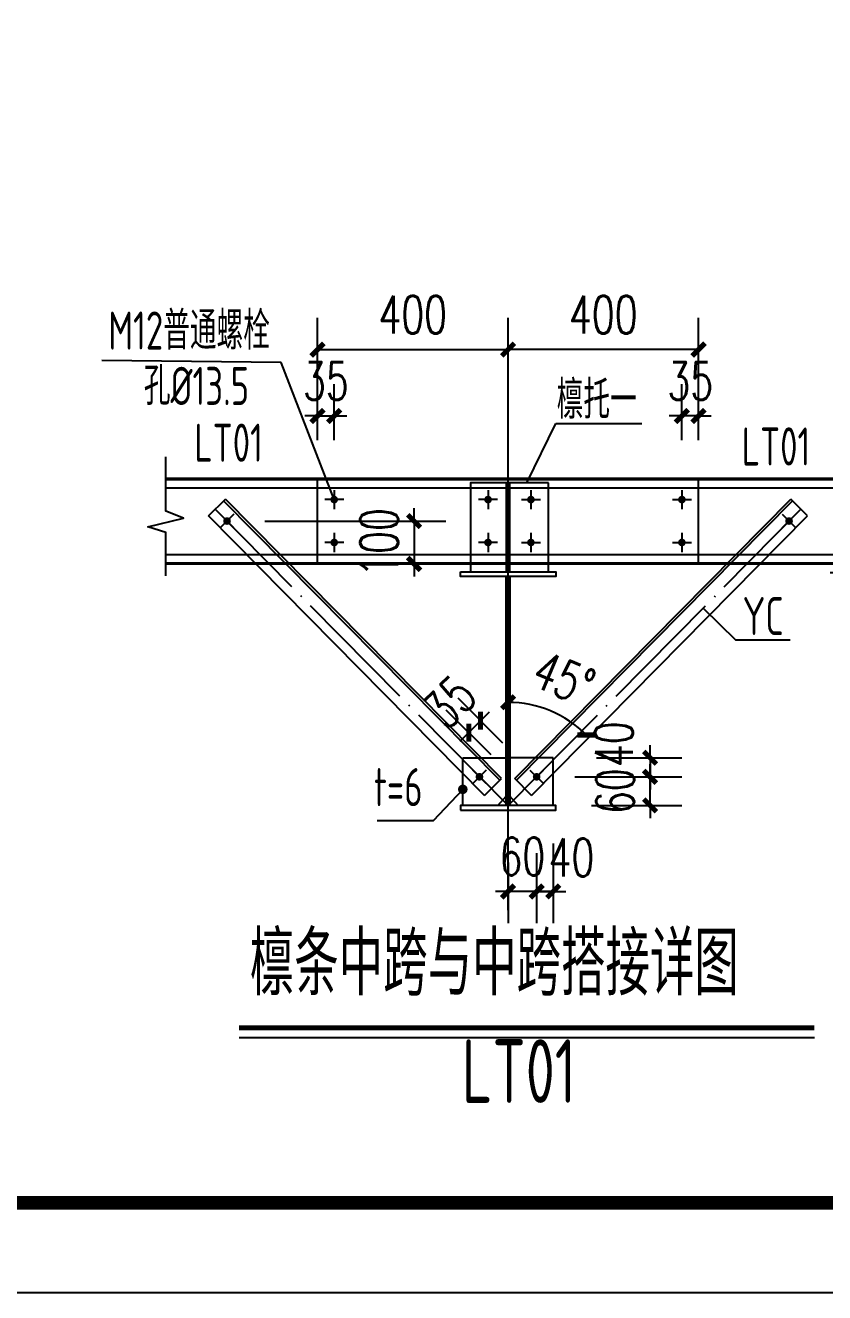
# Model space of a CAD drawing. Extents: x -33967 to 1773478, y -1022458 to -784650.
# Drawn here: x 1234456 to 1247042, y -1022458 to -1002516 of the extents above; entities that cross this region are included whole.
import ezdxf
from ezdxf.enums import TextEntityAlignment as Align

# ---------------------------------------------------------------- set-up
doc = ezdxf.new("R2010")
doc.units = 0
doc.header["$LTSCALE"] = 1000
doc.header["$MEASUREMENT"] = 0
doc.linetypes.add('DOTE', pattern=[2.42, 2, -0.2, 0.02, -0.2])
for name, color, linetype in [('AXIS', 3, 'Continuous'), ('BOLT', 251, 'Continuous'), ('DOTE', 1, 'DOTE'), ('GL', 150, 'Continuous'), ('Gwall', 42, 'Continuous'), ('LT', 27, 'Continuous'), ('NUM', 7, 'Continuous'), ('PUB_TITLE', 4, 'Continuous'), ('PZ', 202, 'Continuous'), ('TEXT', 7, 'Continuous'), ('THIN', 7, 'Continuous'), ('XG', 6, 'Continuous')]:
    doc.layers.add(name, color=color, linetype=linetype)
doc.styles.add('_TCH_DIM_T3', font='SIMPLEX', dxfattribs={"width": 0.705882, "bigfont": 'GBCBIG'})
doc.styles.add('TSSD_Label', font='tssdeng.shx', dxfattribs={"width": 0.7, "bigfont": 'hztxt.shx'})
doc.styles.add('TSSD_Norm', font='tssdeng.shx', dxfattribs={"bigfont": 'hztxt.shx'})
doc.dimstyles.new('TCH-200-1', dxfattribs={"dimtxt": 595, "dimasz": 200, "dimexe": 500, "dimexo": 600, "dimgap": 252.5, "dimtad": 1, "dimdec": 0, "dimzin": 0, "dimdsep": 46, "dimtxsty": '_TCH_DIM_T3', "dimblk": 'ARCHTICK', "dimcen": 0.09, "dimclrd": 3, "dimclre": 3, "dimclrt": 7, "dimazin": 2, "dimtfac": 1, "dimtdec": 0, "dimtix": 1, "dimtmove": 2, "dimatfit": 3, "dimfxl": 1, "dimtolj": 1, "dimtzin": 0, "dimarcsym": 0})
doc.dimstyles.new('TCH-200-5', dxfattribs={"dimtxt": 595, "dimasz": 200, "dimexe": 500, "dimexo": 600, "dimgap": 252.5, "dimtad": 1, "dimdec": 0, "dimlfac": 0.2, "dimzin": 0, "dimdsep": 46, "dimtxsty": '_TCH_DIM_T3', "dimblk": 'ARCHTICK', "dimcen": 0.09, "dimclrd": 124, "dimclre": 124, "dimclrt": 7, "dimazin": 2, "dimtfac": 1, "dimtdec": 0, "dimtix": 1, "dimtmove": 2, "dimatfit": 3, "dimfxl": 1, "dimtolj": 1, "dimtzin": 0, "dimarcsym": 0})

# ---------------------------------------------------------------- blocks, each defined once
blk = doc.blocks.new('_ArchTick')
at = {"color": 0, "linetype": 'ByBlock', "const_width": 0.4}
blk.add_lwpolyline([(-0.5, -0.5), (0.5, 0.5)], dxfattribs=at)
blk = doc.blocks.new('*D214')
at = {"layer": 'Defpoints', "color": 0, "transparency": 16777216}
for p in [(1239319, -1008663), (1239057, -1009641), (1239319, -1009641)]:
    blk.add_point(p, dxfattribs=at)
at = {"layer": 'GL', "color": 124, "lineweight": -2, "transparency": 16777216}
for p, q in [((1239057, -1009041), (1239057, -1008163)), ((1239319, -1009041), (1239319, -1008163)), ((1239057, -1008663), (1238857, -1008663)), ((1239057, -1008663), (1239319, -1008663)), ((1239319, -1008663), (1239519, -1008663))]:
    blk.add_line(p, q, dxfattribs=at)
at = {"layer": 'GL', "color": 124, "lineweight": -2, "transparency": 16777216, "xscale": 200, "yscale": 200, "zscale": 200}
blk.add_blockref('_ArchTick', (1239057, -1008663), dxfattribs=at)
at = {"layer": 'GL', "color": 124, "lineweight": -2, "transparency": 16777216, "xscale": 200, "yscale": 200, "zscale": 200, "rotation": 180}
blk.add_blockref('_ArchTick', (1239319, -1008663), dxfattribs=at)
at = {"layer": 'GL', "color": 7, "transparency": 16777216, "insert": (1239188, -1008113), "char_height": 595, "attachment_point": 5, "style": '_TCH_DIM_T3'}
blk.add_mtext('\\A1;35', dxfattribs=at)
blk = doc.blocks.new('*D215')
at = {"layer": 'Defpoints', "color": 0, "transparency": 16777216}
for p in [(1242057, -1007618), (1239057, -1009641), (1242057, -1009641)]:
    blk.add_point(p, dxfattribs=at)
at = {"layer": 'GL', "color": 124, "lineweight": -2, "transparency": 16777216}
for p, q in [((1239057, -1009041), (1239057, -1007118)), ((1242057, -1009041), (1242057, -1007118)), ((1239057, -1007618), (1242057, -1007618))]:
    blk.add_line(p, q, dxfattribs=at)
at = {"layer": 'GL', "color": 124, "lineweight": -2, "transparency": 16777216, "xscale": 200, "yscale": 200, "zscale": 200, "rotation": 180}
blk.add_blockref('_ArchTick', (1239057, -1007618), dxfattribs=at)
at = {"layer": 'GL', "color": 124, "lineweight": -2, "transparency": 16777216, "xscale": 200, "yscale": 200, "zscale": 200}
blk.add_blockref('_ArchTick', (1242057, -1007618), dxfattribs=at)
at = {"layer": 'GL', "color": 7, "transparency": 16777216, "insert": (1240557, -1007068), "char_height": 595, "attachment_point": 5, "style": '_TCH_DIM_T3'}
blk.add_mtext('\\A1;400', dxfattribs=at)
blk = doc.blocks.new('*D216')
at = {"layer": 'Defpoints', "color": 0, "transparency": 16777216}
for p in [(1241438, -1013644), (1242401, -1014235), (1242215, -1014421)]:
    blk.add_point(p, dxfattribs=at)
at = {"layer": 'GL', "color": 124, "lineweight": -2, "transparency": 16777216}
for p, q in [((1241976, -1013811), (1241270, -1013104)), ((1241791, -1013996), (1241084, -1013290)), ((1241624, -1013458), (1241438, -1013644)), ((1241624, -1013458), (1241765, -1013317)), ((1241438, -1013644), (1241297, -1013785))]:
    blk.add_line(p, q, dxfattribs=at)
at = {"layer": 'GL', "color": 124, "lineweight": -2, "transparency": 16777216, "xscale": 200, "yscale": 200, "zscale": 200}
for p, rotation in [((1241624, -1013458), 224.9999999999281), ((1241438, -1013644), 44.99999999992812)]:
    blk.add_blockref('_ArchTick', p, dxfattribs=dict(at, rotation=rotation))
at = {"layer": 'GL', "color": 7, "transparency": 16777216, "insert": (1241142, -1013162), "char_height": 595, "attachment_point": 5, "rotation": 45, "style": '_TCH_DIM_T3'}
blk.add_mtext('\\A1;35', dxfattribs=at)
blk = doc.blocks.new('*D217')
at = {"layer": 'Defpoints', "color": 0, "transparency": 16777216}
for p in [(1242769, -1014341), (1244293, -1014341), (1242769, -1014791)]:
    blk.add_point(p, dxfattribs=at)
at = {"layer": 'GL', "color": 124, "lineweight": -2, "transparency": 16777216}
for p, q in [((1244293, -1014341), (1244293, -1014141)), ((1243369, -1014341), (1244793, -1014341)), ((1244293, -1014791), (1244293, -1014341)), ((1243369, -1014791), (1244793, -1014791)), ((1244293, -1014791), (1244293, -1014991))]:
    blk.add_line(p, q, dxfattribs=at)
at = {"layer": 'GL', "color": 124, "lineweight": -2, "transparency": 16777216, "xscale": 200, "yscale": 200, "zscale": 200}
for p, rotation in [((1244293, -1014341), 270), ((1244293, -1014791), 90)]:
    blk.add_blockref('_ArchTick', p, dxfattribs=dict(at, rotation=rotation))
at = {"layer": 'GL', "color": 7, "transparency": 16777216, "insert": (1243743, -1014566), "char_height": 595, "attachment_point": 5, "rotation": 90, "style": '_TCH_DIM_T3'}
blk.add_mtext('\\A1;60', dxfattribs=at)
blk = doc.blocks.new('*D218')
at = {"layer": 'Defpoints', "color": 0, "transparency": 16777216}
for p in [(1242507, -1014941), (1242057, -1015091), (1242057, -1016145)]:
    blk.add_point(p, dxfattribs=at)
at = {"layer": 'GL', "color": 124, "lineweight": -2, "transparency": 16777216}
for p, q in [((1242507, -1015541), (1242507, -1016645)), ((1242057, -1015691), (1242057, -1016645)), ((1242057, -1016145), (1241857, -1016145)), ((1242507, -1016145), (1242057, -1016145)), ((1242507, -1016145), (1242707, -1016145))]:
    blk.add_line(p, q, dxfattribs=at)
at = {"layer": 'GL', "color": 124, "lineweight": -2, "transparency": 16777216, "xscale": 200, "yscale": 200, "zscale": 200}
blk.add_blockref('_ArchTick', (1242057, -1016145), dxfattribs=at)
at = {"layer": 'GL', "color": 124, "lineweight": -2, "transparency": 16777216, "xscale": 200, "yscale": 200, "zscale": 200, "rotation": 180}
blk.add_blockref('_ArchTick', (1242507, -1016145), dxfattribs=at)
at = {"layer": 'GL', "color": 7, "transparency": 16777216, "insert": (1242282, -1015595), "char_height": 595, "attachment_point": 5, "style": '_TCH_DIM_T3'}
blk.add_mtext('\\A1;60', dxfattribs=at)
blk = doc.blocks.new('*D219')
at = {"layer": 'Defpoints', "color": 0, "transparency": 16777216}
for p in [(1242769, -1014791), (1242507, -1014941), (1242507, -1016145)]:
    blk.add_point(p, dxfattribs=at)
at = {"layer": 'GL', "color": 124, "lineweight": -2, "transparency": 16777216}
for p, q in [((1242769, -1015391), (1242769, -1016645)), ((1242507, -1015541), (1242507, -1016645)), ((1242507, -1016145), (1242307, -1016145)), ((1242769, -1016145), (1242507, -1016145)), ((1242769, -1016145), (1242969, -1016145))]:
    blk.add_line(p, q, dxfattribs=at)
at = {"layer": 'GL', "color": 124, "lineweight": -2, "transparency": 16777216, "xscale": 200, "yscale": 200, "zscale": 200}
blk.add_blockref('_ArchTick', (1242507, -1016145), dxfattribs=at)
at = {"layer": 'GL', "color": 124, "lineweight": -2, "transparency": 16777216, "xscale": 200, "yscale": 200, "zscale": 200, "rotation": 180}
blk.add_blockref('_ArchTick', (1242769, -1016145), dxfattribs=at)
at = {"layer": 'GL', "color": 7, "transparency": 16777216, "insert": (1243055, -1015610), "char_height": 595, "attachment_point": 5, "style": '_TCH_DIM_T3'}
blk.add_mtext('\\A1;40', dxfattribs=at)
blk = doc.blocks.new('*D189')
at = {"layer": 'Defpoints', "color": 0, "transparency": 16777216}
for p in [(1242848, -1014041), (1242507, -1014341), (1244293, -1014341)]:
    blk.add_point(p, dxfattribs=at)
at = {"layer": 'GL', "color": 124, "lineweight": -2, "transparency": 16777216}
for p, q in [((1244293, -1014041), (1244293, -1013841)), ((1243448, -1014041), (1244793, -1014041)), ((1244293, -1014041), (1244293, -1014341)), ((1243107, -1014341), (1244793, -1014341)), ((1244293, -1014341), (1244293, -1014541))]:
    blk.add_line(p, q, dxfattribs=at)
at = {"layer": 'GL', "color": 124, "lineweight": -2, "transparency": 16777216, "xscale": 200, "yscale": 200, "zscale": 200}
for p, rotation in [((1244293, -1014041), 270), ((1244293, -1014341), 90)]:
    blk.add_blockref('_ArchTick', p, dxfattribs=dict(at, rotation=rotation))
at = {"layer": 'GL', "color": 7, "transparency": 16777216, "insert": (1243724, -1013828), "char_height": 595, "attachment_point": 5, "rotation": 90, "style": '_TCH_DIM_T3'}
blk.add_mtext('\\A1;40', dxfattribs=at)
blk = doc.blocks.new('*D190')
at = {"layer": 'Defpoints', "color": 0, "transparency": 16777216}
for p in [(1244794, -1008663), (1244794, -1009641), (1245057, -1009641)]:
    blk.add_point(p, dxfattribs=at)
at = {"layer": 'GL', "color": 124, "lineweight": -2, "transparency": 16777216}
for p, q in [((1244794, -1009041), (1244794, -1008163)), ((1245057, -1009041), (1245057, -1008163)), ((1244794, -1008663), (1244594, -1008663)), ((1245057, -1008663), (1244794, -1008663)), ((1245057, -1008663), (1245257, -1008663))]:
    blk.add_line(p, q, dxfattribs=at)
at = {"layer": 'GL', "color": 124, "lineweight": -2, "transparency": 16777216, "xscale": 200, "yscale": 200, "zscale": 200}
blk.add_blockref('_ArchTick', (1244794, -1008663), dxfattribs=at)
at = {"layer": 'GL', "color": 124, "lineweight": -2, "transparency": 16777216, "xscale": 200, "yscale": 200, "zscale": 200, "rotation": 180}
blk.add_blockref('_ArchTick', (1245057, -1008663), dxfattribs=at)
at = {"layer": 'GL', "color": 7, "transparency": 16777216, "insert": (1244926, -1008113), "char_height": 595, "attachment_point": 5, "style": '_TCH_DIM_T3'}
blk.add_mtext('\\A1;35', dxfattribs=at)
blk = doc.blocks.new('*D191')
at = {"layer": 'Defpoints', "color": 0, "transparency": 16777216}
for p in [(1242057, -1007618), (1242057, -1009641), (1245057, -1009641)]:
    blk.add_point(p, dxfattribs=at)
at = {"layer": 'GL', "color": 124, "lineweight": -2, "transparency": 16777216}
for p, q in [((1242057, -1009041), (1242057, -1007118)), ((1245057, -1009041), (1245057, -1007118)), ((1245057, -1007618), (1242057, -1007618))]:
    blk.add_line(p, q, dxfattribs=at)
at = {"layer": 'GL', "color": 124, "lineweight": -2, "transparency": 16777216, "xscale": 200, "yscale": 200, "zscale": 200, "rotation": 180}
blk.add_blockref('_ArchTick', (1242057, -1007618), dxfattribs=at)
at = {"layer": 'GL', "color": 124, "lineweight": -2, "transparency": 16777216, "xscale": 200, "yscale": 200, "zscale": 200}
blk.add_blockref('_ArchTick', (1245057, -1007618), dxfattribs=at)
at = {"layer": 'GL', "color": 7, "transparency": 16777216, "insert": (1243557, -1007068), "char_height": 595, "attachment_point": 5, "style": '_TCH_DIM_T3'}
blk.add_mtext('\\A1;400', dxfattribs=at)
blk = doc.blocks.new('*D192')
at = {"color": 3, "lineweight": -2, "transparency": 16777216}
blk.add_arc((1242057, -1014904), 1735, 44.7416, 90, dxfattribs=at)
at = {"layer": 'Defpoints', "color": 0, "transparency": 16777216}
for p in [(1242057, -1007628), (1246667, -1010335), (1242929, -1013404), (1242057, -1014904), (1242057, -1016643)]:
    blk.add_point(p, dxfattribs=at)
at = {"color": 3, "lineweight": -2, "transparency": 16777216, "xscale": 200, "yscale": 200, "zscale": 200}
for p, rotation in [((1242057, -1013169), 180.0000000000013), ((1243289, -1013683), 314.7415699017229)]:
    blk.add_blockref('_ArchTick', p, dxfattribs=dict(at, rotation=rotation))
at = {"color": 7, "transparency": 16777216, "insert": (1242936, -1012795), "char_height": 595, "attachment_point": 5, "rotation": 337.3708, "style": '_TCH_DIM_T3'}
blk.add_mtext('\\A1;45°', dxfattribs=at)
blk = doc.blocks.new('*D193')
at = {"layer": 'Defpoints', "color": 0, "transparency": 16777216}
for p in [(1246681, -1009986), (1246681, -1010661), (1248813, -1010661)]:
    blk.add_point(p, dxfattribs=at)
at = {"layer": 'GL', "color": 124, "lineweight": -2, "transparency": 16777216}
for p, q in [((1248813, -1009986), (1248813, -1009786)), ((1247281, -1009986), (1249313, -1009986)), ((1248813, -1009986), (1248813, -1010661)), ((1247281, -1010661), (1249313, -1010661)), ((1248813, -1010661), (1248813, -1010861))]:
    blk.add_line(p, q, dxfattribs=at)
at = {"layer": 'GL', "color": 124, "lineweight": -2, "transparency": 16777216, "xscale": 200, "yscale": 200, "zscale": 200}
for p, rotation in [((1248813, -1009986), 270), ((1248813, -1010661), 90)]:
    blk.add_blockref('_ArchTick', p, dxfattribs=dict(at, rotation=rotation))
at = {"layer": 'GL', "color": 7, "transparency": 16777216, "insert": (1248263, -1010324), "char_height": 595, "attachment_point": 5, "rotation": 90, "style": '_TCH_DIM_T3'}
blk.add_mtext('\\A1;100', dxfattribs=at)
blk = doc.blocks.new('*D194')
at = {"layer": 'Defpoints', "color": 0, "transparency": 16777216}
for p in [(1246531, -1010991), (1248813, -1010991), (1246531, -1011124)]:
    blk.add_point(p, dxfattribs=at)
at = {"layer": 'GL', "color": 124, "lineweight": -2, "transparency": 16777216}
for p, q in [((1248813, -1010991), (1248813, -1010791)), ((1247131, -1010991), (1249313, -1010991)), ((1248813, -1011124), (1248813, -1010991)), ((1247131, -1011124), (1249313, -1011124)), ((1248813, -1011124), (1248813, -1011324))]:
    blk.add_line(p, q, dxfattribs=at)
at = {"layer": 'GL', "color": 124, "lineweight": -2, "transparency": 16777216, "xscale": 200, "yscale": 200, "zscale": 200}
for p, rotation in [((1248813, -1010991), 270), ((1248813, -1011124), 90)]:
    blk.add_blockref('_ArchTick', p, dxfattribs=dict(at, rotation=rotation))
at = {"layer": 'GL', "color": 7, "transparency": 16777216, "insert": (1248335, -1011133), "char_height": 595, "attachment_point": 5, "rotation": 90, "style": '_TCH_DIM_T3'}
blk.add_mtext('\\A1;10', dxfattribs=at)
blk = doc.blocks.new('*D195')
at = {"layer": 'Defpoints', "color": 0, "transparency": 16777216}
for p in [(1237625, -1010316), (1237625, -1010991), (1240577, -1010991)]:
    blk.add_point(p, dxfattribs=at)
at = {"layer": 'GL', "color": 124, "lineweight": -2, "transparency": 16777216}
for p, q in [((1240577, -1010316), (1240577, -1010116)), ((1238225, -1010316), (1241077, -1010316)), ((1240577, -1010316), (1240577, -1010991)), ((1238225, -1010991), (1241077, -1010991)), ((1240577, -1010991), (1240577, -1011191))]:
    blk.add_line(p, q, dxfattribs=at)
at = {"layer": 'GL', "color": 124, "lineweight": -2, "transparency": 16777216, "xscale": 200, "yscale": 200, "zscale": 200}
for p, rotation in [((1240577, -1010316), 270), ((1240577, -1010991), 90)]:
    blk.add_blockref('_ArchTick', p, dxfattribs=dict(at, rotation=rotation))
at = {"layer": 'GL', "color": 7, "transparency": 16777216, "insert": (1240027, -1010654), "char_height": 595, "attachment_point": 5, "rotation": 90, "style": '_TCH_DIM_T3'}
blk.add_mtext('\\A1;100', dxfattribs=at)

msp = doc.modelspace()

# ---------------------------------------------------------------- linework, layer by layer
at = {"layer": 'AXIS'}
for p, q in [((1238482.1, -1007822.1), (1235661.6, -1007791.9)), ((1239319.3, -1009978.6), (1238482.1, -1007822.1)), ((1242350.7, -1009716.1), (1242807.6, -1008779.2)), ((1242807.6, -1008779.2), (1244161.1, -1008779.2)), ((1245127.1, -1011687.5), (1245639.7, -1012185.8)), ((1245639.7, -1012185.8), (1246498.6, -1012185.8)), ((1240882.6, -1015027.7), (1241344.3, -1014538.2)), ((1239994.1, -1015027.7), (1240882.6, -1015027.7))]:
    msp.add_line(p, q, dxfattribs=at)
at = {"layer": 'AXIS', "const_width": 75}
msp.add_lwpolyline([(1241306.8, -1014538.2, 1), (1241381.8, -1014538.2, 1)], format="xyb", close=True, dxfattribs=at)
at = {"layer": 'BOLT'}
for p, q in [((1239319.3, -1009828.6), (1239319.3, -1010128.6)), ((1241741.8, -1009828.6), (1241741.8, -1010128.6)), ((1242416.8, -1009828.6), (1242416.8, -1010128.6)), ((1244794.3, -1009828.6), (1244794.3, -1010128.6)), ((1239469.3, -1009978.6), (1239169.3, -1009978.6)), ((1241891.8, -1009978.6), (1241591.8, -1009978.6)), ((1242266.8, -1009978.6), (1242566.8, -1009978.6)), ((1244644.3, -1009978.6), (1244944.3, -1009978.6)), ((1237737.9, -1010210.1), (1237525.7, -1010422.2)), ((1237737.9, -1010422.2), (1237525.7, -1010210.1)), ((1246375.7, -1010210.1), (1246587.9, -1010422.2)), ((1246375.7, -1010422.2), (1246587.9, -1010210.1)), ((1239469.3, -1010653.6), (1239169.3, -1010653.6)), ((1239319.3, -1010503.6), (1239319.3, -1010803.6)), ((1241891.8, -1010653.6), (1241591.8, -1010653.6)), ((1241741.8, -1010503.6), (1241741.8, -1010803.6)), ((1242266.8, -1010653.6), (1242566.8, -1010653.6)), ((1242416.8, -1010503.6), (1242416.8, -1010803.6)), ((1244644.3, -1010653.6), (1244944.3, -1010653.6)), ((1244794.3, -1010503.6), (1244794.3, -1010803.6)), ((1241712.9, -1014447.2), (1241500.7, -1014235.1)), ((1241712.9, -1014235.1), (1241500.7, -1014447.2)), ((1242400.7, -1014235.1), (1242612.9, -1014447.2)), ((1242400.7, -1014447.2), (1242612.9, -1014235.1))]:
    msp.add_line(p, q, dxfattribs=at)
at = {"layer": 'BOLT', "const_width": 60}
for points in [[(1239289.3, -1009978.6, 1), (1239349.3, -1009978.6, 1)], [(1241711.8, -1009978.6, 1), (1241771.8, -1009978.6, 1)], [(1242446.8, -1009978.6, -1), (1242386.8, -1009978.6, -1)], [(1244824.3, -1009978.6, -1), (1244764.3, -1009978.6, -1)], [(1237610.6, -1010294.9, 1), (1237653, -1010337.3, 1)], [(1246503, -1010294.9, -1), (1246460.6, -1010337.3, -1)], [(1239289.3, -1010653.6, 1), (1239349.3, -1010653.6, 1)], [(1241711.8, -1010653.6, 1), (1241771.8, -1010653.6, 1)], [(1242446.8, -1010653.6, -1), (1242386.8, -1010653.6, -1)], [(1244824.3, -1010653.6, -1), (1244764.3, -1010653.6, -1)], [(1241585.6, -1014319.9, 1), (1241628, -1014362.3, 1)], [(1242528, -1014319.9, -1), (1242485.6, -1014362.3, -1)]]:
    msp.add_lwpolyline(points, format="xyb", close=True, dxfattribs=at)
at = {"layer": 'DOTE'}
for q in [(1237446.2, -1010130.5), (1246667.4, -1010130.5)]:
    msp.add_line((1242056.8, -1014791.1), q, dxfattribs=at)
at = {"layer": 'GL'}
msp.add_line((1242056.8, -1016438.4), (1242056.8, -1007423.1), dxfattribs=at)
for points in [[(1241306.8, -1011116.1), (1242806.8, -1011116.1), (1242806.8, -1011191.1), (1241306.8, -1011191.1)], [(1242026.8, -1011191.1), (1242086.8, -1011191.1), (1242086.8, -1014791.1), (1242026.8, -1014791.1)], [(1241306.8, -1014866.1), (1242806.8, -1014866.1), (1242806.8, -1014791.1), (1241306.8, -1014791.1)]]:
    msp.add_lwpolyline(points, close=True, dxfattribs=at)
at = {"layer": 'Gwall'}
for p, q in [((1239056.8, -1010991.1), (1239056.8, -1009641.1)), ((1245056.8, -1010991.1), (1245056.8, -1009641.1))]:
    msp.add_line(p, q, dxfattribs=at)
at = {"layer": 'LT', "linetype": 'ByBlock'}
for p, q in [((1236666.5, -1009641.1), (1247447.2, -1009641.1)), ((1236666.5, -1009659.9), (1247447.2, -1009659.9)), ((1236666.5, -1009791.1), (1247447.2, -1009791.1)), ((1236666.5, -1010841.1), (1247447.2, -1010841.1)), ((1236666.5, -1010972.4), (1247447.2, -1010972.4)), ((1236666.5, -1010991.1), (1247447.2, -1010991.1))]:
    msp.add_line(p, q, dxfattribs=at)
msp.add_lwpolyline([(1236666.5, -1011178.6), (1236666.5, -1010991.1), (1236666.5, -1010496.3), (1236385.2, -1010406.3), (1236947, -1010273.2), (1236666.5, -1010163.3), (1236666.5, -1009641.1), (1236666.5, -1009303.6)], dxfattribs=at)
at = {"layer": 'NUM', "linetype": 'ByBlock', "const_width": 75}
msp.add_lwpolyline([(1237821.9, -1018291.4), (1246880.7, -1018291.4)], dxfattribs=at)
at = {"layer": 'PUB_TITLE'}
msp.add_lwpolyline([(1143760.5, -1022458.4), (1262560.5, -1022458.4), (1262560.5, -938458.4), (1143760.5, -938458.4)], close=True, dxfattribs=at)
at = {"layer": 'PUB_TITLE', "const_width": 212.1}
msp.add_lwpolyline([(1146580.8, -1021044.2), (1146580.8, -939872.6), (1260560.5, -939872.6), (1260560.5, -1021044.2)], close=True, dxfattribs=at)
at = {"layer": 'PZ'}
for p, q in [((1241344.3, -1014791.1), (1241344.3, -1014041.1)), ((1241344.3, -1014041.1), (1242026.8, -1014041.1)), ((1242769.3, -1014041.1), (1242086.8, -1014041.1)), ((1242769.3, -1014791.1), (1242769.3, -1014041.1)), ((1241897.5, -1014791.1), (1242026.8, -1014645)), ((1242216.2, -1014791.1), (1242086.8, -1014645)), ((1242216.2, -1014791.1), (1242086.8, -1014645))]:
    msp.add_line(p, q, dxfattribs=at)
at = {"layer": 'THIN', "linetype": 'ByBlock'}
msp.add_lwpolyline([(1237821.9, -1018441.4), (1246880.7, -1018441.4)], dxfattribs=at)
at = {"layer": 'XG'}
for p, q in [((1237340.1, -1010236.6), (1237605.3, -1009971.4)), ((1241925, -1014394.2), (1237578.8, -1009997.9)), ((1241951.5, -1014367.6), (1237605.3, -1009971.4)), ((1242162.1, -1014367.6), (1246508.3, -1009971.4)), ((1242188.6, -1014394.2), (1246534.8, -1009997.9)), ((1246773.5, -1010236.6), (1246508.3, -1009971.4)), ((1241686.4, -1014632.8), (1237340.1, -1010236.6)), ((1242427.3, -1014632.8), (1246773.5, -1010236.6)), ((1241686.4, -1014632.8), (1241951.5, -1014367.6)), ((1242427.3, -1014632.8), (1242162.1, -1014367.6))]:
    msp.add_line(p, q, dxfattribs=at)
for points in [[(1242691.8, -1009716.1), (1241466.8, -1009716.1), (1241466.8, -1011116.1), (1242691.8, -1011116.1)], [(1242034.3, -1009716.1), (1242079.3, -1009716.1), (1242079.3, -1011116.1), (1242034.3, -1011116.1)]]:
    msp.add_lwpolyline(points, close=True, dxfattribs=at)

# ---------------------------------------------------------------- texts
at = {"layer": 'TEXT', "style": 'TSSD_Label', "width": 0.7}
for s, height, p in [('檩托一', 600, (1242823.4, -1008707.5)), ('LT01', 1000, (1241329.1, -1019472))]:
    msp.add_text(s, height=height, dxfattribs=at).set_placement(p)
msp.add_text('檩条中跨与中跨搭接详图', height=1000, dxfattribs=at).set_placement((1237990.6, -1018081.4), align=Align.BOTTOM_LEFT)
at = {"layer": 'THIN', "style": 'TSSD_Norm', "width": 0.7}
for s, p in [('M12普通螺栓', (1235762, -1007618.5)), ('孔%%C13.5', (1236321.5, -1008490.2)), ('LT01', (1237116.7, -1009383.4)), ('LT01', (1245736.7, -1009442.4)), ('YC', (1245748.7, -1012110.8))]:
    msp.add_text(s, height=600, dxfattribs=at).set_placement(p)
msp.add_text('t=6', height=600, dxfattribs=at).set_placement((1239944.7, -1014982.7), align=Align.BOTTOM_LEFT)

# ---------------------------------------------------------------- dimensions: what is measured, and where the dimension line sits
dim = msp.add_angular_dim_2l(base=(1242929, -1013404.1), line1=((1242056.8, -1014904.3), (1246667.4, -1010335.1)), line2=((1242056.8, -1016642.9), (1242056.8, -1007627.6)), dimstyle='TCH-200-1', override={"dimadec": 0})
dim.commit()
dim.dimension.update_dxf_attribs({"geometry": '*D192', "text_midpoint": (1242936.1, -1012794.9)})
at = {"layer": 'GL'}
for base, p1, p2, text, picture, middle in [((1242056.8, -1007617.9), (1239056.8, -1009641.1), (1242056.8, -1009641.1), '400', '*D215', (1240556.8, -1007067.9)), ((1239319.3, -1008663.3), (1239056.8, -1009641.1), (1239319.3, -1009641.1), '35', '*D214', (1239188.1, -1008113.3)), ((1242056.8, -1016145), (1242506.8, -1014941.5), (1242056.8, -1015091.1), '60', '*D218', (1242281.8, -1015595))]:
    dim = msp.add_linear_dim(base=base, p1=p1, p2=p2, text=text, dimstyle='TCH-200-5', dxfattribs=at)
    dim.commit()
    dim.dimension.update_dxf_attribs({"geometry": picture, "text_midpoint": middle})
for base, p1, p2, angle, text, picture, middle in [((1242056.8, -1007617.9), (1245056.8, -1009641.1), (1242056.8, -1009641.1), 180, '400', '*D191', (1243556.8, -1007067.9)), ((1244794.3, -1008663.3), (1245056.8, -1009641.1), (1244794.3, -1009641.1), 180, '35', '*D190', (1244925.6, -1008113.3)), ((1248813.2, -1010661.4), (1246681.2, -1009986.4), (1246681.2, -1010661.4), 90, '100', '*D193', (1248263.2, -1010323.9)), ((1240577.3, -1010991.1), (1237625, -1010316.1), (1237625, -1010991.1), 90, '100', '*D195', (1240027.3, -1010653.6)), ((1244292.8, -1014341.1), (1242769.3, -1014791.1), (1242769.3, -1014341.1), 90, '60', '*D217', (1243742.8, -1014566.1))]:
    dim = msp.add_linear_dim(base=base, p1=p1, p2=p2, angle=angle, text=text, dimstyle='TCH-200-5', dxfattribs=at)
    dim.commit()
    dim.dimension.update_dxf_attribs({"geometry": picture, "text_midpoint": middle})
for base, p1, p2, text, picture, middle in [((1248813.2, -1010991.1), (1246531.2, -1011123.9), (1246531.2, -1010991.1), '10', '*D194', (1248334.9, -1011132.8)), ((1244292.8, -1014341.1), (1242848.1, -1014041.1), (1242506.8, -1014341.1), '40', '*D189', (1243724.5, -1013827.9))]:
    dim = msp.add_linear_dim(base=base, p1=p1, p2=p2, angle=90, text=text, dimstyle='TCH-200-5', dxfattribs=at)
    dim.commit()
    dim.dimension.update_dxf_attribs({"geometry": picture, "text_midpoint": middle, "dimtype": 128})
dim = msp.add_aligned_dim(p1=(1242400.7, -1014235.1), p2=(1242215.1, -1014420.7), distance=-1099, text='35', dimstyle='TCH-200-5', dxfattribs=at)
dim.commit()
dim.dimension.update_dxf_attribs({"geometry": '*D216', "text_midpoint": (1241141.9, -1013161.8)})
dim = msp.add_linear_dim(base=(1242506.8, -1016145), p1=(1242769.3, -1014791.1), p2=(1242506.8, -1014941.5), text='40', dimstyle='TCH-200-5', dxfattribs=at)
dim.commit()
dim.dimension.update_dxf_attribs({"geometry": '*D219', "text_midpoint": (1243054.8, -1015609.7), "dimtype": 128})

doc.saveas('drawing.dxf')
